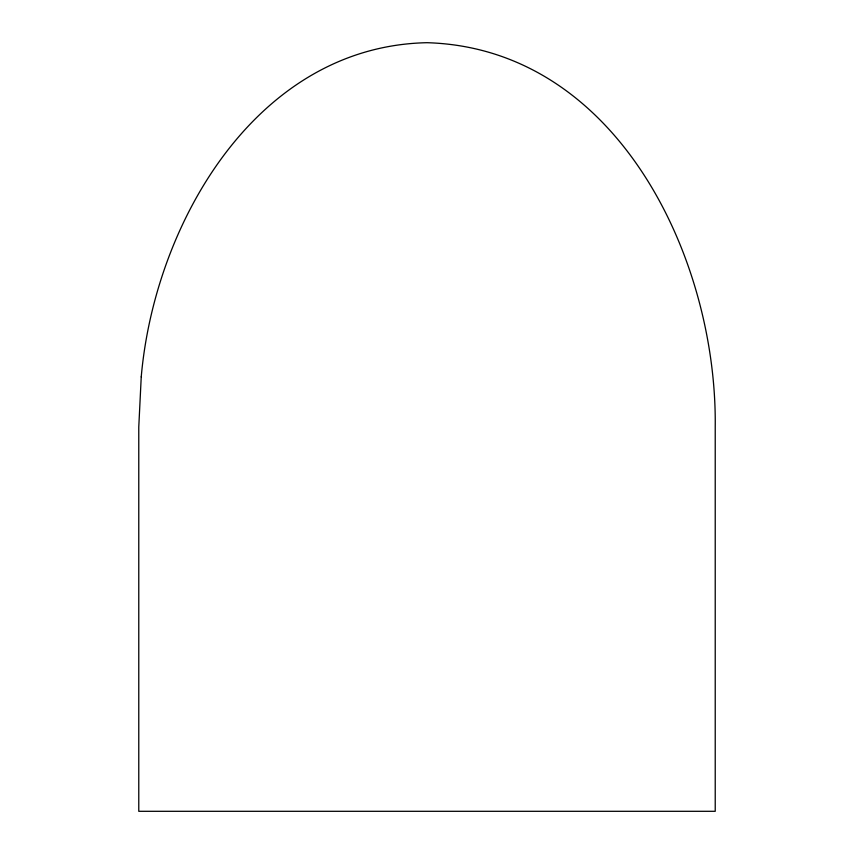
<?xml version="1.0" encoding="UTF-8"?>
<svg xmlns="http://www.w3.org/2000/svg" width="854" height="854" viewBox="0 0 854 854"><rect width="100%" height="100%" fill="white"/><g stroke="black" fill="none" stroke-linecap="round" stroke-linejoin="round"><path stroke-width="1.28" d="M141.241 376.838L138.775 427L138.775 811.3L715.225 811.3L715.225 427C717.2 258.794 617.549 48.283 427 42.7C256.061 46.233 154.563 223.887 141.241 376.838"/></g></svg>
